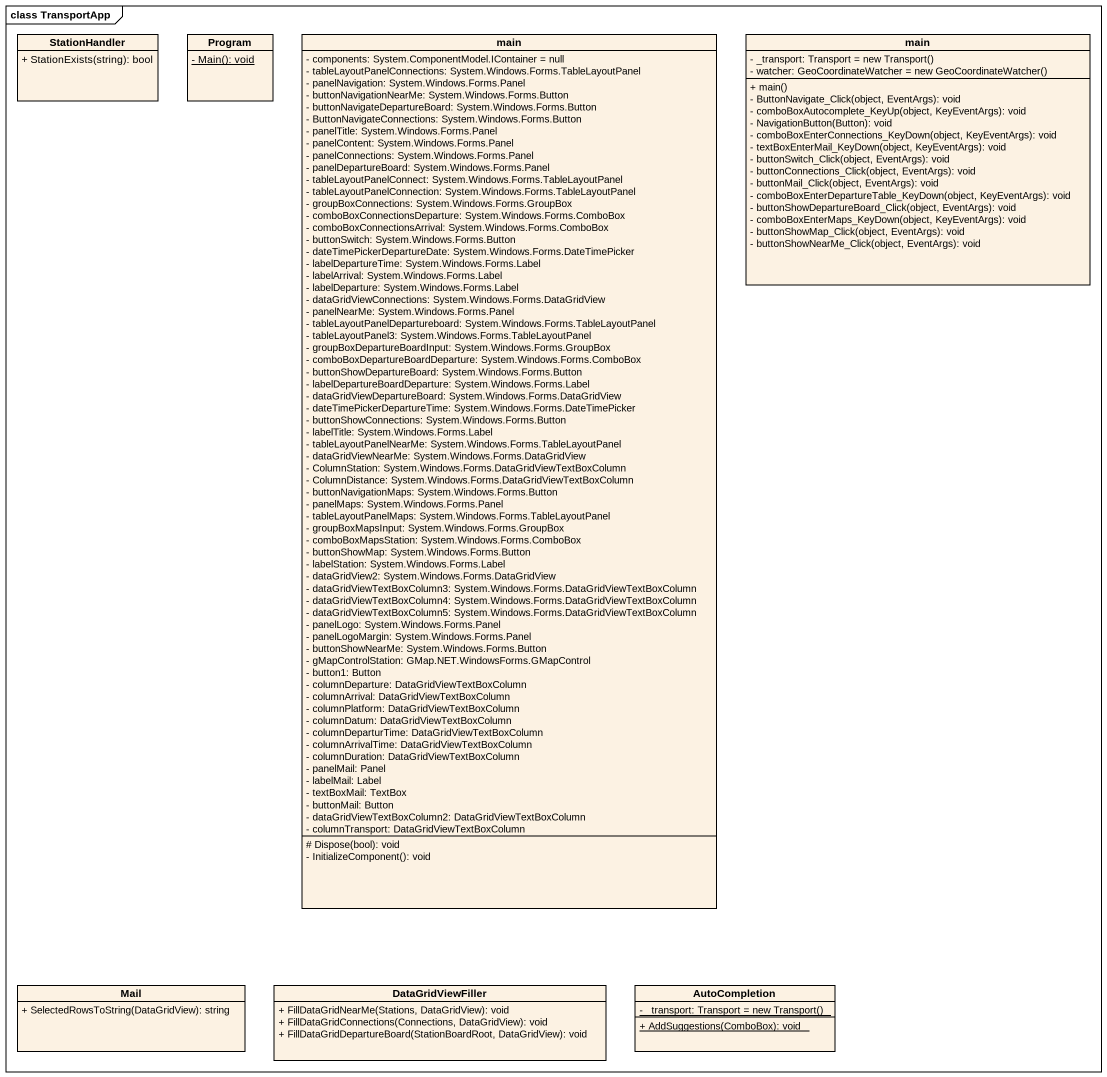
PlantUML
@startuml
mainframe class TransportApp
hide circle
hide empty members
skinparam classAttributeIconSize 0
class StationHandler {
  + StationExists(string): bool
}
class Program {
  {static} - Main(): void
}
class main {
  - components: System.ComponentModel.IContainer = null
  - tableLayoutPanelConnections: System.Windows.Forms.TableLayoutPanel
  - panelNavigation: System.Windows.Forms.Panel
  - buttonNavigationNearMe: System.Windows.Forms.Button
  - buttonNavigateDepartureBoard: System.Windows.Forms.Button
  - ButtonNavigateConnections: System.Windows.Forms.Button
  - panelTitle: System.Windows.Forms.Panel
  - panelContent: System.Windows.Forms.Panel
  - panelConnections: System.Windows.Forms.Panel
  - panelDepartureBoard: System.Windows.Forms.Panel
  - tableLayoutPanelConnect: System.Windows.Forms.TableLayoutPanel
  - tableLayoutPanelConnection: System.Windows.Forms.TableLayoutPanel
  - groupBoxConnections: System.Windows.Forms.GroupBox
  - comboBoxConnectionsDeparture: System.Windows.Forms.ComboBox
  - comboBoxConnectionsArrival: System.Windows.Forms.ComboBox
  - buttonSwitch: System.Windows.Forms.Button
  - dateTimePickerDepartureDate: System.Windows.Forms.DateTimePicker
  - labelDepartureTime: System.Windows.Forms.Label
  - labelArrival: System.Windows.Forms.Label
  - labelDeparture: System.Windows.Forms.Label
  - dataGridViewConnections: System.Windows.Forms.DataGridView
  - panelNearMe: System.Windows.Forms.Panel
  - tableLayoutPanelDepartureboard: System.Windows.Forms.TableLayoutPanel
  - tableLayoutPanel3: System.Windows.Forms.TableLayoutPanel
  - groupBoxDepartureBoardInput: System.Windows.Forms.GroupBox
  - comboBoxDepartureBoardDeparture: System.Windows.Forms.ComboBox
  - buttonShowDepartureBoard: System.Windows.Forms.Button
  - labelDepartureBoardDeparture: System.Windows.Forms.Label
  - dataGridViewDepartureBoard: System.Windows.Forms.DataGridView
  - dateTimePickerDepartureTime: System.Windows.Forms.DateTimePicker
  - buttonShowConnections: System.Windows.Forms.Button
  - labelTitle: System.Windows.Forms.Label
  - tableLayoutPanelNearMe: System.Windows.Forms.TableLayoutPanel
  - dataGridViewNearMe: System.Windows.Forms.DataGridView
  - ColumnStation: System.Windows.Forms.DataGridViewTextBoxColumn
  - ColumnDistance: System.Windows.Forms.DataGridViewTextBoxColumn
  - buttonNavigationMaps: System.Windows.Forms.Button
  - panelMaps: System.Windows.Forms.Panel
  - tableLayoutPanelMaps: System.Windows.Forms.TableLayoutPanel
  - groupBoxMapsInput: System.Windows.Forms.GroupBox
  - comboBoxMapsStation: System.Windows.Forms.ComboBox
  - buttonShowMap: System.Windows.Forms.Button
  - labelStation: System.Windows.Forms.Label
  - dataGridView2: System.Windows.Forms.DataGridView
  - dataGridViewTextBoxColumn3: System.Windows.Forms.DataGridViewTextBoxColumn
  - dataGridViewTextBoxColumn4: System.Windows.Forms.DataGridViewTextBoxColumn
  - dataGridViewTextBoxColumn5: System.Windows.Forms.DataGridViewTextBoxColumn
  - panelLogo: System.Windows.Forms.Panel
  - panelLogoMargin: System.Windows.Forms.Panel
  - buttonShowNearMe: System.Windows.Forms.Button
  - gMapControlStation: GMap.NET.WindowsForms.GMapControl
  - button1: Button
  - columnDeparture: DataGridViewTextBoxColumn
  - columnArrival: DataGridViewTextBoxColumn
  - columnPlatform: DataGridViewTextBoxColumn
  - columnDatum: DataGridViewTextBoxColumn
  - columnDeparturTime: DataGridViewTextBoxColumn
  - columnArrivalTime: DataGridViewTextBoxColumn
  - columnDuration: DataGridViewTextBoxColumn
  - panelMail: Panel
  - labelMail: Label
  - textBoxMail: TextBox
  - buttonMail: Button
  - dataGridViewTextBoxColumn2: DataGridViewTextBoxColumn
  - columnTransport: DataGridViewTextBoxColumn
  # Dispose(bool): void
  - InitializeComponent(): void
}
class "main" as main_2 {
  {field} - _transport: Transport = new Transport()
  {field} - watcher: GeoCoordinateWatcher = new GeoCoordinateWatcher()
  + main()
  - ButtonNavigate_Click(object, EventArgs): void
  - comboBoxAutocomplete_KeyUp(object, KeyEventArgs): void
  - NavigationButton(Button): void
  - comboBoxEnterConnections_KeyDown(object, KeyEventArgs): void
  - textBoxEnterMail_KeyDown(object, KeyEventArgs): void
  - buttonSwitch_Click(object, EventArgs): void
  - buttonConnections_Click(object, EventArgs): void
  - buttonMail_Click(object, EventArgs): void
  - comboBoxEnterDepartureTable_KeyDown(object, KeyEventArgs): void
  - buttonShowDepartureBoard_Click(object, EventArgs): void
  - comboBoxEnterMaps_KeyDown(object, KeyEventArgs): void
  - buttonShowMap_Click(object, EventArgs): void
  - buttonShowNearMe_Click(object, EventArgs): void
}
class Mail {
  + SelectedRowsToString(DataGridView): string
}
class DataGridViewFiller {
  + FillDataGridNearMe(Stations, DataGridView): void
  + FillDataGridConnections(Connections, DataGridView): void
  + FillDataGridDepartureBoard(StationBoardRoot, DataGridView): void
}
class AutoCompletion {
  {static} {field} - _transport: Transport = new Transport()
  {static} + AddSuggestions(ComboBox): void
}
@enduml
